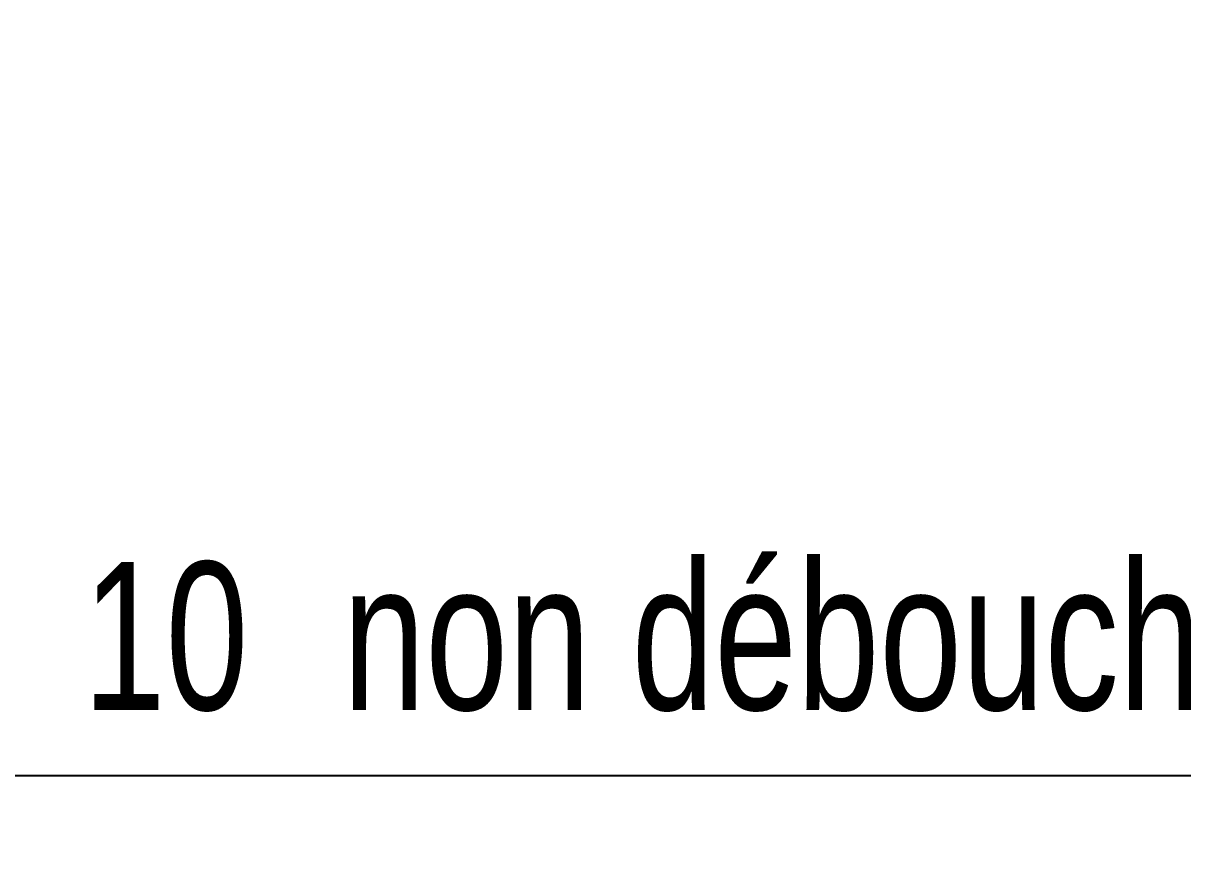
# Model space of a CAD drawing. Extents: x 12 to 198, y 12 to 285.
# Drawn here: x 117.27 to 144.69, y 169.71 to 189.68 of the extents above; entities that cross this region are included whole.
import ezdxf

# ---------------------------------------------------------------- set-up
doc = ezdxf.new("R2010")
doc.units = 0
doc.header["$MEASUREMENT"] = 0
doc.header["$PDSIZE"] = -1
doc.styles.add('SLDTEXTSTYLE0', font='txt', dxfattribs={"width": 0.75})
doc.dimstyles.new('SLDDIMSTYLE5', dxfattribs={"dimtxt": 3.5, "dimasz": 3, "dimexe": 1, "dimexo": 0.0625, "dimgap": 0.875, "dimtad": 0, "dimtih": 1, "dimtoh": 1, "dimzin": 12, "dimdsep": 46, "dimtxsty": 'Standard', "dimsah": 1, "dimcen": 0.09, "dimclrd": 255, "dimclre": 255, "dimclrt": 255, "dimadec": 0, "dimazin": 0, "dimtfac": 1, "dimtdec": 4, "dimtmove": 0, "dimatfit": 3, "dimfxl": 1, "dimtolj": 1, "dimtzin": 12, "dimarcsym": 0})

# ---------------------------------------------------------------- blocks, each defined once
blk = doc.blocks.new('*D22')
for p, q in [((105.092, 143.981), (110.527, 171.895)), ((110.527, 171.895), (167.063, 171.895)), ((103.181, 134.166), (105.092, 143.981))]:
    blk.add_line(p, q)
at = {"color": 7}
for p in [(105.092, 143.981), (103.181, 134.166)]:
    blk.add_point(p, dxfattribs=at)
at = {"color": 255}
blk.add_solid([(105.092, 143.981), (106.107, 146.84), (105.223, 147.012)], dxfattribs=at)
at = {"color": 7, "char_height": 3.5, "attachment_point": 7, "style": 'SLDTEXTSTYLE0'}
for s, insert in [('%%c', (113.702, 173.395)), (' non débouchant', (123.853, 173.395)), ('10', (118.688, 173.395))]:
    blk.add_mtext(s, dxfattribs=dict(at, insert=insert))

msp = doc.modelspace()

# ---------------------------------------------------------------- dimensions: what is measured, and where the dimension line sits
dim = msp.add_diameter_dim_2p(p1=(103.181, 134.166), p2=(105.092, 143.981), text='<> non débouchant', dimstyle='SLDDIMSTYLE5')
dim.commit()
dim.dimension.update_dxf_attribs({"geometry": '*D22', "text_midpoint": (139.589, 174.67), "dimtype": 163})

doc.saveas('drawing.dxf')
